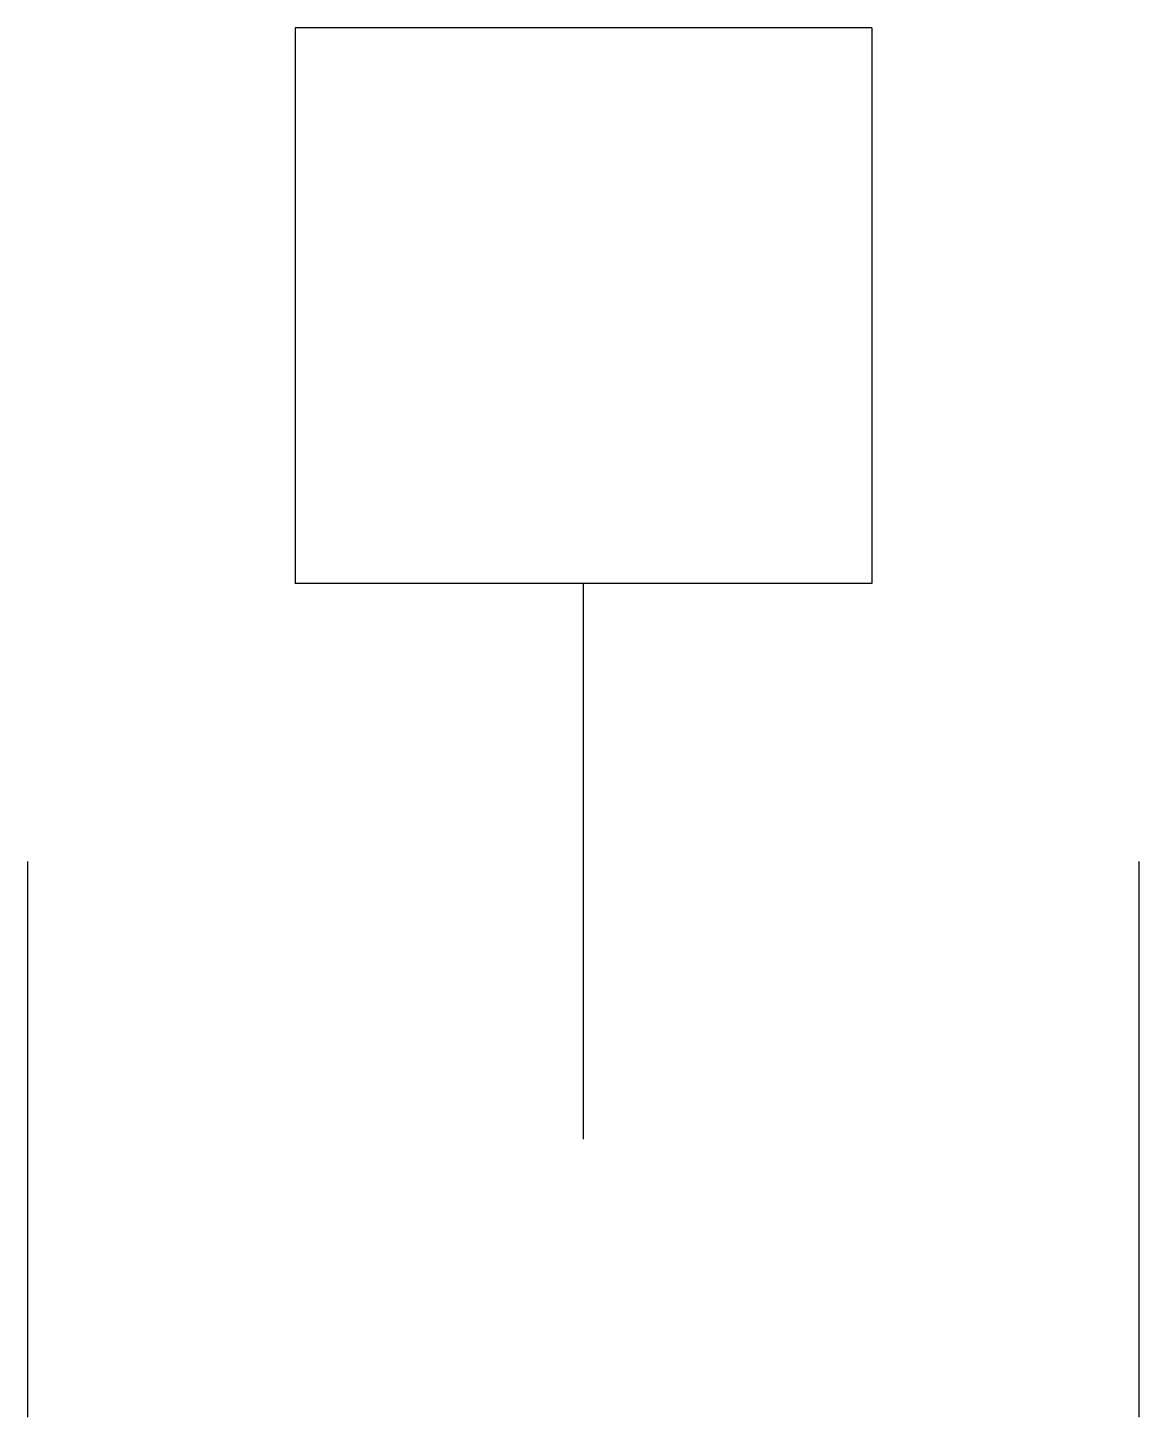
# Model space of a CAD drawing. Header units: millimetres. Extents: x -2887.454 to -2887.214, y 1175.211 to 1175.511.
import ezdxf

# ---------------------------------------------------------------- set-up
doc = ezdxf.new("R2010")
doc.units = ezdxf.units.MM
doc.header["$LTSCALE"] = 10
doc.layers.add('Hds_símbolos', color=2, linetype='Continuous')

msp = doc.modelspace()

# ---------------------------------------------------------------- linework, layer by layer
at = {"layer": 'Hds_símbolos'}
for p, q in [((-2887.39644, 1175.51134), (-2887.39644, 1175.39134)), ((-2887.27189, 1175.51134), (-2887.27189, 1175.39134)), ((-2887.45417, 1175.21134), (-2887.45417, 1175.33134)), ((-2887.21417, 1175.21134), (-2887.21417, 1175.33134))]:
    msp.add_line(p, q, dxfattribs=at)
at = {"layer": 'Hds_símbolos', "color": 2}
for p, q in [((-2887.27189, 1175.51134), (-2887.39644, 1175.51134)), ((-2887.27189, 1175.39134), (-2887.39644, 1175.39134)), ((-2887.33417, 1175.27134), (-2887.33417, 1175.39134))]:
    msp.add_line(p, q, dxfattribs=at)

doc.saveas('drawing.dxf')
